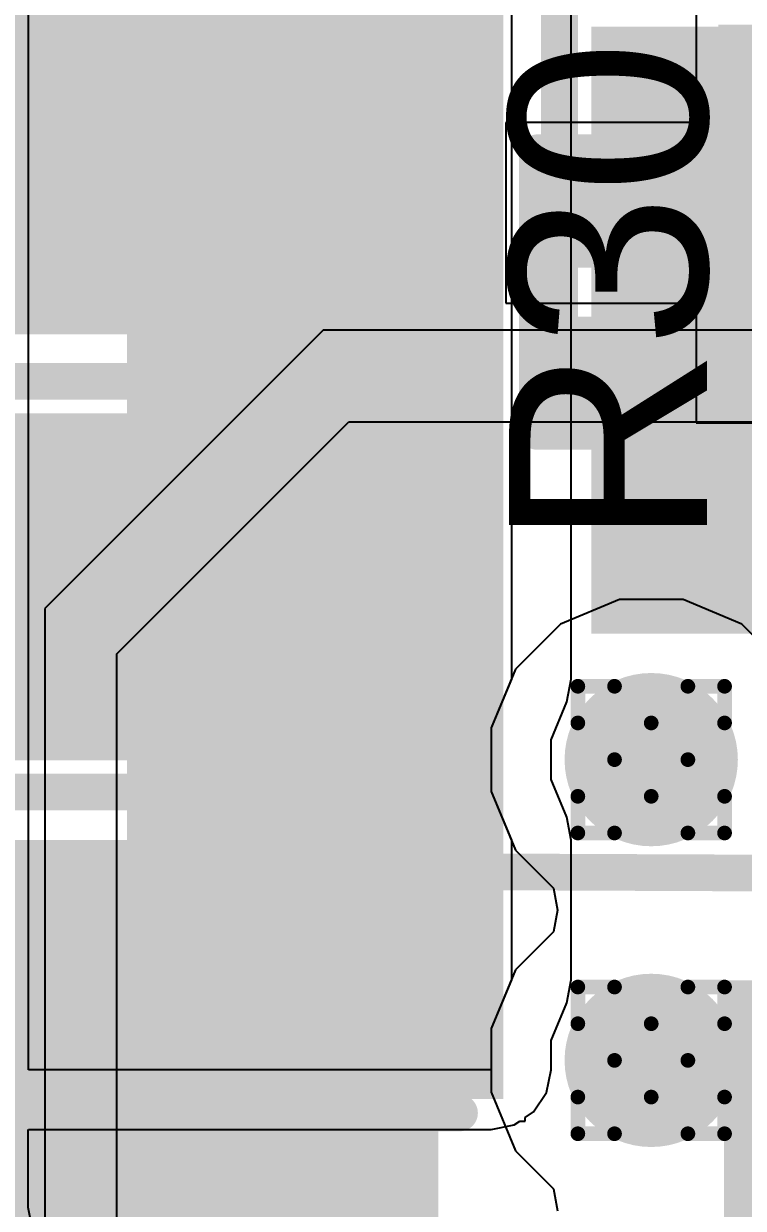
# Model space of a CAD drawing. Header units: inches. Extents: x -6 to 328, y -6 to 90.
# Drawn here: x 4.814 to 7.305, y 25.574 to 29.676 of the extents above; entities that cross this region are included whole.
import ezdxf

# ---------------------------------------------------------------- set-up
doc = ezdxf.new("R2010")
doc.units = ezdxf.units.IN
for name, color, linetype in [('Bottom Layer', 5, 'Continuous'), ('Bottom Overlay', 54, 'Continuous'), ('Bottom Paste', 16, 'Continuous'), ('Bottom Solder', 6, 'Continuous'), ('Designators', 56, 'Continuous'), ('Drill Drawing', 1, 'Continuous'), ('GND', 76, 'Continuous'), ('PWR', 16, 'Continuous'), ('Top Layer', 1, 'Continuous'), ('Top Overlay', 2, 'Continuous'), ('Top Paste', 8, 'Continuous'), ('Top Solder', 216, 'Continuous'), ('Via Holes', 16, 'Continuous')]:
    doc.layers.add(name, color=color, linetype=linetype)
doc.styles.add('Arial', font='', dxfattribs={"height": 0.2})
doc.styles.get('Arial').set_extended_font_data('Arial')

# ---------------------------------------------------------------- blocks, each defined once
blk = doc.blocks.new('TSOT_23_6_B_8')
at = {"layer": 'Bottom Layer'}
for points in [[(-1.7, 1.25), (-0.7, 1.25), (-0.7, 0.65), (-1.7, 0.65)], [(0.7, 1.25), (1.7, 1.25), (1.7, 0.65), (0.7, 0.65)], [(-1.7, 0.3), (-0.7, 0.3), (-0.7, -0.3), (-1.7, -0.3)], [(0.7, 0.3), (1.7, 0.3), (1.7, -0.3), (0.7, -0.3)], [(-1.7, -0.65), (-0.7, -0.65), (-0.7, -1.25), (-1.7, -1.25)], [(0.7, -0.65), (1.7, -0.65), (1.7, -1.25), (0.7, -1.25)]]:
    blk.add_hatch(color=5, dxfattribs=at).paths.add_polyline_path(points)
at = {"layer": 'Bottom Paste'}
for points in [[(-1.7, 1.25), (-0.7, 1.25), (-0.7, 0.65), (-1.7, 0.65)], [(0.7, 1.25), (1.7, 1.25), (1.7, 0.65), (0.7, 0.65)], [(-1.7, 0.3), (-0.7, 0.3), (-0.7, -0.3), (-1.7, -0.3)], [(0.7, 0.3), (1.7, 0.3), (1.7, -0.3), (0.7, -0.3)], [(-1.7, -0.65), (-0.7, -0.65), (-0.7, -1.25), (-1.7, -1.25)], [(0.7, -0.65), (1.7, -0.65), (1.7, -1.25), (0.7, -1.25)]]:
    blk.add_hatch(color=16, dxfattribs=at).paths.add_polyline_path(points)
at = {"layer": 'Bottom Solder'}
for points in [[(-1.8016, 1.3516), (-0.5984, 1.3516), (-0.5984, 0.5484), (-1.8016, 0.5484)], [(0.5984, 1.3516), (1.8016, 1.3516), (1.8016, 0.5484), (0.5984, 0.5484)], [(-1.8016, 0.4016), (-0.5984, 0.4016), (-0.5984, -0.4016), (-1.8016, -0.4016)], [(0.5984, 0.4016), (1.8016, 0.4016), (1.8016, -0.4016), (0.5984, -0.4016)], [(-1.8016, -0.5484), (-0.5984, -0.5484), (-0.5984, -1.3516), (-1.8016, -1.3516)], [(0.5984, -0.5484), (1.8016, -0.5484), (1.8016, -1.3516), (0.5984, -1.3516)]]:
    blk.add_hatch(color=6, dxfattribs=at).paths.add_polyline_path(points)
at = {"layer": 'Bottom Overlay'}
for points in [[(-0.8636, 1.3716, 0.127, 0.127, 0), (-0.8636, 1.4986, 0.127, 0.127, 0)], [(-0.8636, 1.4986, 0.127, 0.127, 0), (0.8636, 1.4986, 0.127, 0.127, 0)], [(0.8636, 1.3716, 0.127, 0.127, 0), (0.8636, 1.4986, 0.127, 0.127, 0)], [(-1.9812, -1.0922, 0.127, 0.127, 0), (-1.9812, -0.8382, 0.127, 0.127, 0)], [(-1.9812, -0.8382, 0.127, 0.127, 0), (-1.8542, -0.9652, 0.127, 0.127, 0)], [(-1.9812, -1.0922, 0.127, 0.127, 0), (-1.8542, -0.9652, 0.127, 0.127, 0)], [(-0.8636, -1.4986, 0.127, 0.127, 0), (-0.8636, -1.3716, 0.127, 0.127, 0)], [(0.8636, -1.4986, 0.127, 0.127, 0), (0.8636, -1.3716, 0.127, 0.127, 0)], [(-0.8636, -1.4986, 0.127, 0.127, 0), (0.8636, -1.4986, 0.127, 0.127, 0)]]:
    blk.add_lwpolyline(points, format="xyseb", dxfattribs=at)
for points in [[(-0.8953, 1.4986, 0.0635, 0.0635, 1), (-0.8318, 1.4986, 0.0635, 0.0635, 1)], [(-0.8953, 1.4986, 0.0635, 0.0635, 1), (-0.8318, 1.4986, 0.0635, 0.0635, 1)], [(0.8318, 1.4986, 0.0635, 0.0635, 1), (0.8953, 1.4986, 0.0635, 0.0635, 1)], [(0.8318, 1.4986, 0.0635, 0.0635, 1), (0.8953, 1.4986, 0.0635, 0.0635, 1)], [(-0.8953, 1.3716, 0.0635, 0.0635, 1), (-0.8318, 1.3716, 0.0635, 0.0635, 1)], [(0.8318, 1.3716, 0.0635, 0.0635, 1), (0.8953, 1.3716, 0.0635, 0.0635, 1)], [(-2.013, -0.8382, 0.0635, 0.0635, 1), (-1.9494, -0.8382, 0.0635, 0.0635, 1)], [(-2.013, -0.8382, 0.0635, 0.0635, 1), (-1.9494, -0.8382, 0.0635, 0.0635, 1)], [(-1.886, -0.9652, 0.0635, 0.0635, 1), (-1.8224, -0.9652, 0.0635, 0.0635, 1)], [(-1.886, -0.9652, 0.0635, 0.0635, 1), (-1.8224, -0.9652, 0.0635, 0.0635, 1)], [(-2.013, -1.0922, 0.0635, 0.0635, 1), (-1.9494, -1.0922, 0.0635, 0.0635, 1)], [(-2.013, -1.0922, 0.0635, 0.0635, 1), (-1.9494, -1.0922, 0.0635, 0.0635, 1)], [(-0.8953, -1.3716, 0.0635, 0.0635, 1), (-0.8318, -1.3716, 0.0635, 0.0635, 1)], [(0.8318, -1.3716, 0.0635, 0.0635, 1), (0.8953, -1.3716, 0.0635, 0.0635, 1)], [(-0.8953, -1.4986, 0.0635, 0.0635, 1), (-0.8318, -1.4986, 0.0635, 0.0635, 1)], [(-0.8953, -1.4986, 0.0635, 0.0635, 1), (-0.8318, -1.4986, 0.0635, 0.0635, 1)], [(0.8318, -1.4986, 0.0635, 0.0635, 1), (0.8953, -1.4986, 0.0635, 0.0635, 1)], [(0.8318, -1.4986, 0.0635, 0.0635, 1), (0.8953, -1.4986, 0.0635, 0.0635, 1)]]:
    blk.add_lwpolyline(points, format="xyseb", close=True, dxfattribs=at)
blk = doc.blocks.new('R___0201_12')
at = {"layer": 'Top Layer'}
for points in [[(-0.41, 0.185), (-0.14, 0.185), (-0.14, -0.185), (-0.41, -0.185)], [(0.14, 0.185), (0.41, 0.185), (0.41, -0.185), (0.14, -0.185)]]:
    blk.add_hatch(color=1, dxfattribs=at).paths.add_polyline_path(points)
at = {"layer": 'Top Paste'}
for points in [[(-0.41, 0.185), (-0.14, 0.185), (-0.14, -0.185), (-0.41, -0.185)], [(0.14, 0.185), (0.41, 0.185), (0.41, -0.185), (0.14, -0.185)]]:
    blk.add_hatch(color=8, dxfattribs=at).paths.add_polyline_path(points)
at = {"layer": 'Top Solder'}
for points in [[(-0.465, 0.24), (-0.085, 0.24), (-0.085, -0.24), (-0.465, -0.24)], [(0.085, 0.24), (0.465, 0.24), (0.465, -0.24), (0.085, -0.24)]]:
    blk.add_hatch(color=216, dxfattribs=at).paths.add_polyline_path(points)
at = {"layer": 'Top Overlay'}
for points in [[(-0.4826, 0.254, 0.127, 0.127, 0), (-0.4826, -0.254, 0.127, 0.127, 0)], [(-0.4826, 0.254, 0.127, 0.127, 0), (0.4826, 0.254, 0.127, 0.127, 0)], [(0.4826, 0.254, 0.127, 0.127, 0), (0.4826, -0.254, 0.127, 0.127, 0)], [(-0.4826, -0.254, 0.127, 0.127, 0), (0.4826, -0.254, 0.127, 0.127, 0)]]:
    blk.add_lwpolyline(points, format="xyseb", dxfattribs=at)
for points in [[(-0.5143, 0.254, 0.0635, 0.0635, 1), (-0.4508, 0.254, 0.0635, 0.0635, 1)], [(-0.5143, 0.254, 0.0635, 0.0635, 1), (-0.4508, 0.254, 0.0635, 0.0635, 1)], [(0.4508, 0.254, 0.0635, 0.0635, 1), (0.5143, 0.254, 0.0635, 0.0635, 1)], [(0.4508, 0.254, 0.0635, 0.0635, 1), (0.5143, 0.254, 0.0635, 0.0635, 1)], [(-0.5143, -0.254, 0.0635, 0.0635, 1), (-0.4508, -0.254, 0.0635, 0.0635, 1)], [(-0.5143, -0.254, 0.0635, 0.0635, 1), (-0.4508, -0.254, 0.0635, 0.0635, 1)], [(0.4508, -0.254, 0.0635, 0.0635, 1), (0.5143, -0.254, 0.0635, 0.0635, 1)], [(0.4508, -0.254, 0.0635, 0.0635, 1), (0.5143, -0.254, 0.0635, 0.0635, 1)]]:
    blk.add_lwpolyline(points, format="xyseb", close=True, dxfattribs=at)
blk = doc.blocks.new('FNR4030S3R9MT_B_47')
at = {"layer": 'Bottom Layer'}
blk.add_hatch(color=5, dxfattribs=at).paths.add_polyline_path([(0.95, 1.85), (2.05, 1.85), (2.05, -1.85), (0.95, -1.85)])
at = {"layer": 'Bottom Paste'}
blk.add_hatch(color=16, dxfattribs=at).paths.add_polyline_path([(0.95, 1.85), (2.05, 1.85), (2.05, -1.85), (0.95, -1.85)])
at = {"layer": 'Bottom Solder'}
blk.add_hatch(color=6, dxfattribs=at).paths.add_polyline_path([(0.8484, 1.9516), (2.1516, 1.9516), (2.1516, -1.9516), (0.8484, -1.9516)])
at = {"layer": 'Bottom Overlay'}
blk.add_lwpolyline([(-2, -2, 0.127, 0.127, 0), (2, -2, 0.127, 0.127, 0)], format="xyseb", dxfattribs=at)
blk.add_lwpolyline([(1.9683, -2, 0.0635, 0.0635, 1), (2.0318, -2, 0.0635, 0.0635, 1)], format="xyseb", close=True, dxfattribs=at)
blk = doc.blocks.new('HR963370A_51')
at = {"layer": 'Top Solder'}
for points in [[(-1.3516, 10.431), (1.3516, 10.431), (1.3516, 7.6278), (-1.3516, 7.6278)], [(4.6616, 6.0484), (3.3584, 6.0484), (3.3584, 10.4516), (4.6616, 10.4516)]]:
    blk.add_hatch(color=216, dxfattribs=at).paths.add_polyline_path(points)
blk = doc.blocks.new('M____SMP_56')
at = {"layer": 'Top Layer'}
for points in [[(-1.95, 0.55), (0.05, 0.55), (0.05, -0.55), (-1.95, -0.55)], [(0.55, 0.4), (1.35, 0.4), (1.35, -0.4), (0.55, -0.4)]]:
    blk.add_hatch(color=1, dxfattribs=at).paths.add_polyline_path(points)
at = {"layer": 'Top Overlay'}
for points in [[(1.1458, 0.4571), (1.4252, 0.4571), (1.4252, 0.7619), (1.1458, 0.7619)], [(1.7554, 0.7619), (1.3998, 0.7619), (1.3998, -0.7621), (1.7554, -0.7621)], [(1.1458, -0.7621), (1.4252, -0.7621), (1.4252, -0.4573), (1.1458, -0.4573)]]:
    blk.add_hatch(color=2, dxfattribs=at).paths.add_polyline_path(points)
at = {"layer": 'Top Paste'}
for points in [[(-1.95, 0.55), (0.05, 0.55), (0.05, -0.55), (-1.95, -0.55)], [(0.55, 0.4), (1.35, 0.4), (1.35, -0.4), (0.55, -0.4)]]:
    blk.add_hatch(color=8, dxfattribs=at).paths.add_polyline_path(points)
at = {"layer": 'Top Solder'}
for points in [[(-2.0008, 0.6008), (0.1008, 0.6008), (0.1008, -0.6008), (-2.0008, -0.6008)], [(0.4992, 0.4508), (1.4008, 0.4508), (1.4008, -0.4508), (0.4992, -0.4508)]]:
    blk.add_hatch(color=216, dxfattribs=at).paths.add_polyline_path(points)
at = {"layer": 'Top Overlay'}
for points in [[(1.143, 0.7112, 0.127, 0.127, 0), (-1.0922, 0.7112, 0.127, 0.127, 0)], [(1.143, -0.7112, 0.127, 0.127, 0), (-1.0922, -0.7112, 0.127, 0.127, 0)]]:
    blk.add_lwpolyline(points, format="xyseb", dxfattribs=at)
for points in [[(-1.124, 0.7112, 0.0635, 0.0635, 1), (-1.0604, 0.7112, 0.0635, 0.0635, 1)], [(1.1113, 0.7112, 0.0635, 0.0635, 1), (1.1747, 0.7112, 0.0635, 0.0635, 1)], [(-1.124, -0.7112, 0.0635, 0.0635, 1), (-1.0604, -0.7112, 0.0635, 0.0635, 1)], [(1.1113, -0.7112, 0.0635, 0.0635, 1), (1.1747, -0.7112, 0.0635, 0.0635, 1)]]:
    blk.add_lwpolyline(points, format="xyseb", close=True, dxfattribs=at)
blk = doc.blocks.new('M____SMP_B_57')
at = {"layer": 'Bottom Layer'}
for points in [[(-1.95, 0.55), (0.05, 0.55), (0.05, -0.55), (-1.95, -0.55)], [(0.55, 0.4), (1.35, 0.4), (1.35, -0.4), (0.55, -0.4)]]:
    blk.add_hatch(color=5, dxfattribs=at).paths.add_polyline_path(points)
at = {"layer": 'Bottom Overlay'}
for points in [[(1.1404, 0.4581), (1.4198, 0.4581), (1.4198, 0.7629), (1.1404, 0.7629)], [(1.75, 0.7629), (1.3944, 0.7629), (1.3944, -0.7611), (1.75, -0.7611)], [(1.1404, -0.7611), (1.4198, -0.7611), (1.4198, -0.4563), (1.1404, -0.4563)]]:
    blk.add_hatch(color=54, dxfattribs=at).paths.add_polyline_path(points)
at = {"layer": 'Bottom Paste'}
for points in [[(-1.95, 0.55), (0.05, 0.55), (0.05, -0.55), (-1.95, -0.55)], [(0.55, 0.4), (1.35, 0.4), (1.35, -0.4), (0.55, -0.4)]]:
    blk.add_hatch(color=16, dxfattribs=at).paths.add_polyline_path(points)
at = {"layer": 'Bottom Solder'}
for points in [[(-2.0008, 0.6008), (0.1008, 0.6008), (0.1008, -0.6008), (-2.0008, -0.6008)], [(0.4992, 0.4508), (1.4008, 0.4508), (1.4008, -0.4508), (0.4992, -0.4508)]]:
    blk.add_hatch(color=6, dxfattribs=at).paths.add_polyline_path(points)
at = {"layer": 'Bottom Overlay'}
for points in [[(-1.0922, 0.7112, 0.127, 0.127, 0), (1.143, 0.7112, 0.127, 0.127, 0)], [(-1.0922, -0.7112, 0.127, 0.127, 0), (1.143, -0.7112, 0.127, 0.127, 0)]]:
    blk.add_lwpolyline(points, format="xyseb", dxfattribs=at)
for points in [[(-1.124, 0.7112, 0.0635, 0.0635, 1), (-1.0604, 0.7112, 0.0635, 0.0635, 1)], [(1.1113, 0.7112, 0.0635, 0.0635, 1), (1.1747, 0.7112, 0.0635, 0.0635, 1)], [(-1.124, -0.7112, 0.0635, 0.0635, 1), (-1.0604, -0.7112, 0.0635, 0.0635, 1)], [(1.1113, -0.7112, 0.0635, 0.0635, 1), (1.1747, -0.7112, 0.0635, 0.0635, 1)]]:
    blk.add_lwpolyline(points, format="xyseb", close=True, dxfattribs=at)
blk = doc.blocks.new('C___1210_89')
at = {"layer": 'Top Layer'}
for points in [[(-2.032, 1.397), (-0.508, 1.397), (-0.508, -1.397), (-2.032, -1.397)], [(0.508, 1.397), (2.032, 1.397), (2.032, -1.397), (0.508, -1.397)]]:
    blk.add_hatch(color=1, dxfattribs=at).paths.add_polyline_path(points)
at = {"layer": 'Top Paste'}
for points in [[(-2.032, 1.397), (-0.508, 1.397), (-0.508, -1.397), (-2.032, -1.397)], [(0.508, 1.397), (2.032, 1.397), (2.032, -1.397), (0.508, -1.397)]]:
    blk.add_hatch(color=8, dxfattribs=at).paths.add_polyline_path(points)
at = {"layer": 'Top Solder'}
for points in [[(-2.1336, 1.4986), (-0.4064, 1.4986), (-0.4064, -1.4986), (-2.1336, -1.4986)], [(0.4064, 1.4986), (2.1336, 1.4986), (2.1336, -1.4986), (0.4064, -1.4986)]]:
    blk.add_hatch(color=216, dxfattribs=at).paths.add_polyline_path(points)
at = {"layer": 'Top Overlay'}
for points in [[(-2.1336, 1.4986, 0.127, 0.127, 0), (-2.1336, -1.4986, 0.127, 0.127, 0)], [(-0.5842, 1.4986, 0.127, 0.127, 0), (-2.1336, 1.4986, 0.127, 0.127, 0)], [(2.1336, 1.4986, 0.127, 0.127, 0), (0.5842, 1.4986, 0.127, 0.127, 0)], [(2.1336, 1.4986, 0.127, 0.127, 0), (2.1336, -1.4986, 0.127, 0.127, 0)], [(-0.5842, -1.4986, 0.127, 0.127, 0), (-2.1336, -1.4986, 0.127, 0.127, 0)], [(2.1336, -1.4986, 0.127, 0.127, 0), (0.5842, -1.4986, 0.127, 0.127, 0)]]:
    blk.add_lwpolyline(points, format="xyseb", dxfattribs=at)
for points in [[(-2.16535, 1.4986, 0.0635, 0.0635, 1), (-2.10185, 1.4986, 0.0635, 0.0635, 1)], [(-2.16535, 1.4986, 0.0635, 0.0635, 1), (-2.10185, 1.4986, 0.0635, 0.0635, 1)], [(-0.61595, 1.4986, 0.0635, 0.0635, 1), (-0.55245, 1.4986, 0.0635, 0.0635, 1)], [(0.55245, 1.4986, 0.0635, 0.0635, 1), (0.61595, 1.4986, 0.0635, 0.0635, 1)], [(2.10185, 1.4986, 0.0635, 0.0635, 1), (2.16535, 1.4986, 0.0635, 0.0635, 1)], [(2.10185, 1.4986, 0.0635, 0.0635, 1), (2.16535, 1.4986, 0.0635, 0.0635, 1)], [(-2.16535, -1.4986, 0.0635, 0.0635, 1), (-2.10185, -1.4986, 0.0635, 0.0635, 1)], [(-2.16535, -1.4986, 0.0635, 0.0635, 1), (-2.10185, -1.4986, 0.0635, 0.0635, 1)], [(-0.61595, -1.4986, 0.0635, 0.0635, 1), (-0.55245, -1.4986, 0.0635, 0.0635, 1)], [(0.55245, -1.4986, 0.0635, 0.0635, 1), (0.61595, -1.4986, 0.0635, 0.0635, 1)], [(2.10185, -1.4986, 0.0635, 0.0635, 1), (2.16535, -1.4986, 0.0635, 0.0635, 1)], [(2.10185, -1.4986, 0.0635, 0.0635, 1), (2.16535, -1.4986, 0.0635, 0.0635, 1)]]:
    blk.add_lwpolyline(points, format="xyseb", close=True, dxfattribs=at)
blk = doc.blocks.new('C___1210_90')
at = {"layer": 'Top Layer'}
for points in [[(-2.032, 1.397), (-0.508, 1.397), (-0.508, -1.397), (-2.032, -1.397)], [(0.508, 1.397), (2.032, 1.397), (2.032, -1.397), (0.508, -1.397)]]:
    blk.add_hatch(color=1, dxfattribs=at).paths.add_polyline_path(points)
at = {"layer": 'Top Paste'}
for points in [[(-2.032, 1.397), (-0.508, 1.397), (-0.508, -1.397), (-2.032, -1.397)], [(0.508, 1.397), (2.032, 1.397), (2.032, -1.397), (0.508, -1.397)]]:
    blk.add_hatch(color=8, dxfattribs=at).paths.add_polyline_path(points)
at = {"layer": 'Top Solder'}
for points in [[(-2.1336, 1.4986), (-0.4064, 1.4986), (-0.4064, -1.4986), (-2.1336, -1.4986)], [(0.4064, 1.4986), (2.1336, 1.4986), (2.1336, -1.4986), (0.4064, -1.4986)]]:
    blk.add_hatch(color=216, dxfattribs=at).paths.add_polyline_path(points)
at = {"layer": 'Top Overlay'}
for points in [[(-0.5842, 1.4986, 0.127, 0.127, 0), (-2.1336, 1.4986, 0.127, 0.127, 0)], [(-2.1336, 1.4986, 0.127, 0.127, 0), (-2.1336, -1.4986, 0.127, 0.127, 0)], [(2.1336, 1.4986, 0.127, 0.127, 0), (0.5842, 1.4986, 0.127, 0.127, 0)], [(2.1336, 1.4986, 0.127, 0.127, 0), (2.1336, -1.4986, 0.127, 0.127, 0)], [(-0.5842, -1.4986, 0.127, 0.127, 0), (-2.1336, -1.4986, 0.127, 0.127, 0)], [(2.1336, -1.4986, 0.127, 0.127, 0), (0.5842, -1.4986, 0.127, 0.127, 0)]]:
    blk.add_lwpolyline(points, format="xyseb", dxfattribs=at)
for points in [[(-2.16535, 1.4986, 0.0635, 0.0635, 1), (-2.10185, 1.4986, 0.0635, 0.0635, 1)], [(-2.16535, 1.4986, 0.0635, 0.0635, 1), (-2.10185, 1.4986, 0.0635, 0.0635, 1)], [(-0.61595, 1.4986, 0.0635, 0.0635, 1), (-0.55245, 1.4986, 0.0635, 0.0635, 1)], [(0.55245, 1.4986, 0.0635, 0.0635, 1), (0.61595, 1.4986, 0.0635, 0.0635, 1)], [(2.10185, 1.4986, 0.0635, 0.0635, 1), (2.16535, 1.4986, 0.0635, 0.0635, 1)], [(2.10185, 1.4986, 0.0635, 0.0635, 1), (2.16535, 1.4986, 0.0635, 0.0635, 1)], [(-2.16535, -1.4986, 0.0635, 0.0635, 1), (-2.10185, -1.4986, 0.0635, 0.0635, 1)], [(-2.16535, -1.4986, 0.0635, 0.0635, 1), (-2.10185, -1.4986, 0.0635, 0.0635, 1)], [(-0.61595, -1.4986, 0.0635, 0.0635, 1), (-0.55245, -1.4986, 0.0635, 0.0635, 1)], [(0.55245, -1.4986, 0.0635, 0.0635, 1), (0.61595, -1.4986, 0.0635, 0.0635, 1)], [(2.10185, -1.4986, 0.0635, 0.0635, 1), (2.16535, -1.4986, 0.0635, 0.0635, 1)], [(2.10185, -1.4986, 0.0635, 0.0635, 1), (2.16535, -1.4986, 0.0635, 0.0635, 1)]]:
    blk.add_lwpolyline(points, format="xyseb", close=True, dxfattribs=at)

msp = doc.modelspace()

# ---------------------------------------------------------------- hatches: boundary and pattern name
at = {"layer": 'Bottom Layer'}
h = msp.add_hatch(color=5, dxfattribs=at)
edge = h.paths.add_edge_path()
edge.add_arc((6.9865, 27.1278), 0.3, 0, 360)
h = msp.add_hatch(color=5, dxfattribs=at)
edge = h.paths.add_edge_path()
edge.add_arc((6.9865, 26.0864), 0.3, 0, 360)
at = {"layer": 'GND'}
h = msp.add_hatch(color=76, dxfattribs=at)
edge = h.paths.add_edge_path()
edge.add_arc((6.9865, 27.1278), 0.3, 0, 360)
h = msp.add_hatch(color=76, dxfattribs=at)
edge = h.paths.add_edge_path()
edge.add_arc((6.9865, 26.0864), 0.3, 0, 360)
at = {"layer": 'PWR'}
h = msp.add_hatch(color=16, dxfattribs=at)
edge = h.paths.add_edge_path()
edge.add_arc((6.9865, 27.1278), 0.3, 0, 360)
h = msp.add_hatch(color=16, dxfattribs=at)
edge = h.paths.add_edge_path()
edge.add_arc((6.9865, 26.0864), 0.3, 0, 360)
at = {"layer": 'Top Layer'}
h = msp.add_hatch(color=1, dxfattribs=at)
edge = h.paths.add_edge_path()
edge.add_arc((6.9865, 27.1278), 0.3, 0, 360)
h = msp.add_hatch(color=1, dxfattribs=at)
edge = h.paths.add_edge_path()
edge.add_arc((6.9865, 26.0864), 0.3, 0, 360)
at = {"layer": 'Via Holes'}
h = msp.add_hatch(color=7, dxfattribs=at)
edge = h.paths.add_edge_path()
edge.add_arc((6.9865, 27.1278), 0.15, 0, 360)
h = msp.add_hatch(color=7, dxfattribs=at)
edge = h.paths.add_edge_path()
edge.add_arc((6.9865, 26.0864), 0.15, 0, 360)

# ---------------------------------------------------------------- linework, layer by layer
at = {"layer": 'Bottom Layer'}
for p, q in [((4.8308, 26.0542), (4.8308, 31.7142)), ((6.5024, 29.7942), (6.5024, 27.4068)), ((6.7096, 27.4068), (6.7096, 29.7084)), ((6.5024, 27.4068), (6.4325, 27.238)), ((6.6938, 27.3275), (6.7096, 27.4068)), ((6.6397, 27.1968), (6.6938, 27.3275)), ((6.4325, 27.238), (6.4325, 27.0176)), ((6.6397, 27.0588), (6.6397, 27.1968)), ((6.6938, 26.9281), (6.6397, 27.0588)), ((6.4325, 27.0176), (6.5024, 26.8488)), ((6.7096, 26.8488), (6.6938, 26.9281)), ((6.5024, 26.8488), (6.5024, 26.3654)), ((6.7096, 26.3654), (6.7096, 26.8488)), ((6.5024, 26.3654), (6.4325, 26.1966)), ((6.6938, 26.2861), (6.7096, 26.3654)), ((6.6397, 26.1554), (6.6938, 26.2861)), ((6.4325, 26.1966), (6.4325, 26.0542)), ((6.6397, 26.0542), (6.6397, 26.1554)), ((6.4325, 26.0542), (4.8308, 26.0542)), ((6.6239, 25.9749), (6.6397, 26.0542)), ((6.579, 25.9077), (6.6239, 25.9749)), ((6.5506, 25.8888), (6.579, 25.9077)), ((6.5506, 25.8764), (6.5506, 25.8888)), ((4.83, 25.8464), (4.8308, 25.8471)), ((4.83, 25.577), (4.83, 25.8464)), ((4.8308, 25.8471), (6.4325, 25.8471)), ((6.4325, 25.8471), (6.5118, 25.8628)), ((6.5118, 25.8628), (6.5321, 25.8764)), ((6.5321, 25.8764), (6.5506, 25.8764)), ((4.8392, 25.5308), (4.83, 25.577))]:
    msp.add_line(p, q, dxfattribs=at)
at = {"layer": 'Bottom Overlay'}
msp.add_lwpolyline([(6.0965, 26.7406, 0.127, 0.127, 0), (7.5326, 26.7344, 0.127, 0.127, 0)], format="xyseb", dxfattribs=at)
msp.add_lwpolyline([(6.0647, 26.7406, 0.0635, 0.0635, 1), (6.1282, 26.7406, 0.0635, 0.0635, 1)], format="xyseb", close=True, dxfattribs=at)
at = {"layer": 'Drill Drawing'}
for points in [[(6.7325, 27.2548, 0.0508, 0.0508, 0), (6.7325, 27.3818, 0.0508, 0.0508, 0)], [(6.7325, 27.3818, 0.0508, 0.0508, 0), (6.8595, 27.3818, 0.0508, 0.0508, 0)], [(6.8595, 27.3818, 0.0508, 0.0508, 0), (6.9865, 27.2548, 0.0508, 0.0508, 0)], [(6.9865, 27.2548, 0.0508, 0.0508, 0), (7.1135, 27.3818, 0.0508, 0.0508, 0)], [(7.1135, 27.3818, 0.0508, 0.0508, 0), (7.2405, 27.3818, 0.0508, 0.0508, 0)], [(7.2405, 27.2548, 0.0508, 0.0508, 0), (7.2405, 27.3818, 0.0508, 0.0508, 0)], [(6.7325, 27.2548, 0.0508, 0.0508, 0), (6.8595, 27.1278, 0.0508, 0.0508, 0)], [(7.1135, 27.1278, 0.0508, 0.0508, 0), (7.2405, 27.2548, 0.0508, 0.0508, 0)], [(6.7325, 27.0008, 0.0508, 0.0508, 0), (6.8595, 27.1278, 0.0508, 0.0508, 0)], [(7.1135, 27.1278, 0.0508, 0.0508, 0), (7.2405, 27.0008, 0.0508, 0.0508, 0)], [(6.7325, 26.8738, 0.0508, 0.0508, 0), (6.7325, 27.0008, 0.0508, 0.0508, 0)], [(6.8595, 26.8738, 0.0508, 0.0508, 0), (6.9865, 27.0008, 0.0508, 0.0508, 0)], [(6.9865, 27.0008, 0.0508, 0.0508, 0), (7.1135, 26.8738, 0.0508, 0.0508, 0)], [(7.2405, 26.8738, 0.0508, 0.0508, 0), (7.2405, 27.0008, 0.0508, 0.0508, 0)], [(6.7325, 26.8738, 0.0508, 0.0508, 0), (6.8595, 26.8738, 0.0508, 0.0508, 0)], [(7.1135, 26.8738, 0.0508, 0.0508, 0), (7.2405, 26.8738, 0.0508, 0.0508, 0)], [(6.7325, 26.2134, 0.0508, 0.0508, 0), (6.7325, 26.3404, 0.0508, 0.0508, 0)], [(6.7325, 26.3404, 0.0508, 0.0508, 0), (6.8595, 26.3404, 0.0508, 0.0508, 0)], [(6.8595, 26.3404, 0.0508, 0.0508, 0), (6.9865, 26.2134, 0.0508, 0.0508, 0)], [(6.9865, 26.2134, 0.0508, 0.0508, 0), (7.1135, 26.3404, 0.0508, 0.0508, 0)], [(7.1135, 26.3404, 0.0508, 0.0508, 0), (7.2405, 26.3404, 0.0508, 0.0508, 0)], [(7.2405, 26.2134, 0.0508, 0.0508, 0), (7.2405, 26.3404, 0.0508, 0.0508, 0)], [(6.7325, 26.2134, 0.0508, 0.0508, 0), (6.8595, 26.0864, 0.0508, 0.0508, 0)], [(7.1135, 26.0864, 0.0508, 0.0508, 0), (7.2405, 26.2134, 0.0508, 0.0508, 0)], [(6.7325, 25.9594, 0.0508, 0.0508, 0), (6.8595, 26.0864, 0.0508, 0.0508, 0)], [(7.1135, 26.0864, 0.0508, 0.0508, 0), (7.2405, 25.9594, 0.0508, 0.0508, 0)], [(6.7325, 25.8324, 0.0508, 0.0508, 0), (6.7325, 25.9594, 0.0508, 0.0508, 0)], [(6.8595, 25.8324, 0.0508, 0.0508, 0), (6.9865, 25.9594, 0.0508, 0.0508, 0)], [(6.9865, 25.9594, 0.0508, 0.0508, 0), (7.1135, 25.8324, 0.0508, 0.0508, 0)], [(7.2405, 25.8324, 0.0508, 0.0508, 0), (7.2405, 25.9594, 0.0508, 0.0508, 0)], [(6.7325, 25.8324, 0.0508, 0.0508, 0), (6.8595, 25.8324, 0.0508, 0.0508, 0)], [(7.1135, 25.8324, 0.0508, 0.0508, 0), (7.2405, 25.8324, 0.0508, 0.0508, 0)]]:
    msp.add_lwpolyline(points, format="xyseb", dxfattribs=at)
for points in [[(6.7198, 27.3818, 0.0254, 0.0254, 1), (6.7452, 27.3818, 0.0254, 0.0254, 1)], [(6.7198, 27.3818, 0.0254, 0.0254, 1), (6.7452, 27.3818, 0.0254, 0.0254, 1)], [(6.8468, 27.3818, 0.0254, 0.0254, 1), (6.8722, 27.3818, 0.0254, 0.0254, 1)], [(6.8468, 27.3818, 0.0254, 0.0254, 1), (6.8722, 27.3818, 0.0254, 0.0254, 1)], [(7.1008, 27.3818, 0.0254, 0.0254, 1), (7.1262, 27.3818, 0.0254, 0.0254, 1)], [(7.1008, 27.3818, 0.0254, 0.0254, 1), (7.1262, 27.3818, 0.0254, 0.0254, 1)], [(7.2278, 27.3818, 0.0254, 0.0254, 1), (7.2532, 27.3818, 0.0254, 0.0254, 1)], [(7.2278, 27.3818, 0.0254, 0.0254, 1), (7.2532, 27.3818, 0.0254, 0.0254, 1)], [(6.7198, 27.2548, 0.0254, 0.0254, 1), (6.7452, 27.2548, 0.0254, 0.0254, 1)], [(6.7198, 27.2548, 0.0254, 0.0254, 1), (6.7452, 27.2548, 0.0254, 0.0254, 1)], [(6.9738, 27.2548, 0.0254, 0.0254, 1), (6.9992, 27.2548, 0.0254, 0.0254, 1)], [(6.9738, 27.2548, 0.0254, 0.0254, 1), (6.9992, 27.2548, 0.0254, 0.0254, 1)], [(7.2278, 27.2548, 0.0254, 0.0254, 1), (7.2532, 27.2548, 0.0254, 0.0254, 1)], [(7.2278, 27.2548, 0.0254, 0.0254, 1), (7.2532, 27.2548, 0.0254, 0.0254, 1)], [(6.8468, 27.1278, 0.0254, 0.0254, 1), (6.8722, 27.1278, 0.0254, 0.0254, 1)], [(6.8468, 27.1278, 0.0254, 0.0254, 1), (6.8722, 27.1278, 0.0254, 0.0254, 1)], [(7.1008, 27.1278, 0.0254, 0.0254, 1), (7.1262, 27.1278, 0.0254, 0.0254, 1)], [(7.1008, 27.1278, 0.0254, 0.0254, 1), (7.1262, 27.1278, 0.0254, 0.0254, 1)], [(6.7198, 27.0008, 0.0254, 0.0254, 1), (6.7452, 27.0008, 0.0254, 0.0254, 1)], [(6.7198, 27.0008, 0.0254, 0.0254, 1), (6.7452, 27.0008, 0.0254, 0.0254, 1)], [(6.9738, 27.0008, 0.0254, 0.0254, 1), (6.9992, 27.0008, 0.0254, 0.0254, 1)], [(6.9738, 27.0008, 0.0254, 0.0254, 1), (6.9992, 27.0008, 0.0254, 0.0254, 1)], [(7.2278, 27.0008, 0.0254, 0.0254, 1), (7.2532, 27.0008, 0.0254, 0.0254, 1)], [(7.2278, 27.0008, 0.0254, 0.0254, 1), (7.2532, 27.0008, 0.0254, 0.0254, 1)], [(6.7198, 26.8738, 0.0254, 0.0254, 1), (6.7452, 26.8738, 0.0254, 0.0254, 1)], [(6.7198, 26.8738, 0.0254, 0.0254, 1), (6.7452, 26.8738, 0.0254, 0.0254, 1)], [(6.8468, 26.8738, 0.0254, 0.0254, 1), (6.8722, 26.8738, 0.0254, 0.0254, 1)], [(6.8468, 26.8738, 0.0254, 0.0254, 1), (6.8722, 26.8738, 0.0254, 0.0254, 1)], [(7.1008, 26.8738, 0.0254, 0.0254, 1), (7.1262, 26.8738, 0.0254, 0.0254, 1)], [(7.1008, 26.8738, 0.0254, 0.0254, 1), (7.1262, 26.8738, 0.0254, 0.0254, 1)], [(7.2278, 26.8738, 0.0254, 0.0254, 1), (7.2532, 26.8738, 0.0254, 0.0254, 1)], [(7.2278, 26.8738, 0.0254, 0.0254, 1), (7.2532, 26.8738, 0.0254, 0.0254, 1)], [(6.7198, 26.3404, 0.0254, 0.0254, 1), (6.7452, 26.3404, 0.0254, 0.0254, 1)], [(6.7198, 26.3404, 0.0254, 0.0254, 1), (6.7452, 26.3404, 0.0254, 0.0254, 1)], [(6.8468, 26.3404, 0.0254, 0.0254, 1), (6.8722, 26.3404, 0.0254, 0.0254, 1)], [(6.8468, 26.3404, 0.0254, 0.0254, 1), (6.8722, 26.3404, 0.0254, 0.0254, 1)], [(7.1008, 26.3404, 0.0254, 0.0254, 1), (7.1262, 26.3404, 0.0254, 0.0254, 1)], [(7.1008, 26.3404, 0.0254, 0.0254, 1), (7.1262, 26.3404, 0.0254, 0.0254, 1)], [(7.2278, 26.3404, 0.0254, 0.0254, 1), (7.2532, 26.3404, 0.0254, 0.0254, 1)], [(7.2278, 26.3404, 0.0254, 0.0254, 1), (7.2532, 26.3404, 0.0254, 0.0254, 1)], [(6.7198, 26.2134, 0.0254, 0.0254, 1), (6.7452, 26.2134, 0.0254, 0.0254, 1)], [(6.7198, 26.2134, 0.0254, 0.0254, 1), (6.7452, 26.2134, 0.0254, 0.0254, 1)], [(6.9738, 26.2134, 0.0254, 0.0254, 1), (6.9992, 26.2134, 0.0254, 0.0254, 1)], [(6.9738, 26.2134, 0.0254, 0.0254, 1), (6.9992, 26.2134, 0.0254, 0.0254, 1)], [(7.2278, 26.2134, 0.0254, 0.0254, 1), (7.2532, 26.2134, 0.0254, 0.0254, 1)], [(7.2278, 26.2134, 0.0254, 0.0254, 1), (7.2532, 26.2134, 0.0254, 0.0254, 1)], [(6.8468, 26.0864, 0.0254, 0.0254, 1), (6.8722, 26.0864, 0.0254, 0.0254, 1)], [(6.8468, 26.0864, 0.0254, 0.0254, 1), (6.8722, 26.0864, 0.0254, 0.0254, 1)], [(7.1008, 26.0864, 0.0254, 0.0254, 1), (7.1262, 26.0864, 0.0254, 0.0254, 1)], [(7.1008, 26.0864, 0.0254, 0.0254, 1), (7.1262, 26.0864, 0.0254, 0.0254, 1)], [(6.7198, 25.9594, 0.0254, 0.0254, 1), (6.7452, 25.9594, 0.0254, 0.0254, 1)], [(6.7198, 25.9594, 0.0254, 0.0254, 1), (6.7452, 25.9594, 0.0254, 0.0254, 1)], [(6.9738, 25.9594, 0.0254, 0.0254, 1), (6.9992, 25.9594, 0.0254, 0.0254, 1)], [(6.9738, 25.9594, 0.0254, 0.0254, 1), (6.9992, 25.9594, 0.0254, 0.0254, 1)], [(7.2278, 25.9594, 0.0254, 0.0254, 1), (7.2532, 25.9594, 0.0254, 0.0254, 1)], [(7.2278, 25.9594, 0.0254, 0.0254, 1), (7.2532, 25.9594, 0.0254, 0.0254, 1)], [(6.7198, 25.8324, 0.0254, 0.0254, 1), (6.7452, 25.8324, 0.0254, 0.0254, 1)], [(6.7198, 25.8324, 0.0254, 0.0254, 1), (6.7452, 25.8324, 0.0254, 0.0254, 1)], [(6.8468, 25.8324, 0.0254, 0.0254, 1), (6.8722, 25.8324, 0.0254, 0.0254, 1)], [(6.8468, 25.8324, 0.0254, 0.0254, 1), (6.8722, 25.8324, 0.0254, 0.0254, 1)], [(7.1008, 25.8324, 0.0254, 0.0254, 1), (7.1262, 25.8324, 0.0254, 0.0254, 1)], [(7.1008, 25.8324, 0.0254, 0.0254, 1), (7.1262, 25.8324, 0.0254, 0.0254, 1)], [(7.2278, 25.8324, 0.0254, 0.0254, 1), (7.2532, 25.8324, 0.0254, 0.0254, 1)], [(7.2278, 25.8324, 0.0254, 0.0254, 1), (7.2532, 25.8324, 0.0254, 0.0254, 1)]]:
    msp.add_lwpolyline(points, format="xyseb", close=True, dxfattribs=at)
at = {"layer": 'PWR'}
for p, q in [((5.8506, 28.6154), (4.8867, 27.6515)), ((12.3142, 28.6154), (5.8506, 28.6154)), ((5.1364, 27.4944), (5.9399, 28.2979)), ((5.9399, 28.2979), (9.8477, 28.2979)), ((4.8867, 27.6515), (4.8867, 22.7183)), ((6.8763, 27.6818), (6.6727, 27.5975)), ((7.0967, 27.6818), (6.8763, 27.6818)), ((7.3003, 27.5975), (7.0967, 27.6818)), ((6.6727, 27.5975), (6.5168, 27.4416)), ((7.3861, 27.5117), (7.3003, 27.5975)), ((5.1364, 22.6378), (5.1364, 27.4944)), ((6.5168, 27.4416), (6.4325, 27.238)), ((6.4325, 27.238), (6.4325, 27.0176)), ((6.4325, 27.0176), (6.5168, 26.814)), ((6.5168, 26.814), (6.6477, 26.6832)), ((6.6477, 26.6832), (6.6626, 26.6071)), ((6.6626, 26.6071), (6.6477, 26.5311)), ((6.6477, 26.5311), (6.5168, 26.4002)), ((6.5168, 26.4002), (6.4325, 26.1966)), ((6.4325, 26.1966), (6.4325, 25.9762)), ((6.4325, 25.9762), (6.5168, 25.7726)), ((6.5168, 25.7726), (6.6477, 25.6418)), ((6.6477, 25.6418), (6.6626, 25.5657))]:
    msp.add_line(p, q, dxfattribs=at)
at = {"layer": 'Top Layer'}
for p, q in [((7.1422, 29.7496), (7.1422, 29.3346)), ((7.1422, 29.3346), (6.4836, 29.3346)), ((6.4836, 29.3346), (6.4836, 28.709)), ((6.4836, 28.709), (7.1422, 28.709)), ((7.1422, 28.709), (7.1422, 28.294)), ((7.1422, 28.294), (9.8438, 28.294))]:
    msp.add_line(p, q, dxfattribs=at)
msp.add_lwpolyline([(6.8464, 29.0218, 0.254, 0.254, 0), (9.42, 29.0218, 0.254, 0.254, 0)], format="xyseb", dxfattribs=at)
msp.add_lwpolyline([(6.7829, 29.0218, 0.127, 0.127, 1), (6.9099, 29.0218, 0.127, 0.127, 1)], format="xyseb", close=True, dxfattribs=at)

# ---------------------------------------------------------------- block references
for name, p, rotation in [('HR963370A_51', (17.67, 25.0118), 90), ('C___1210_89', (4.0528, 30.1624), 180), ('M____SMP_B_57', (7.3802, 29.5654), 90), ('R___0201_12', (6.8464, 28.7468), 90), ('M____SMP_56', (4.1138, 27.7264), 180), ('C___1210_90', (4.0528, 25.288), 180)]:
    msp.add_blockref(name, p, dxfattribs=dict(rotation=rotation))
for name, p in [('FNR4030S3R9MT_B_47', (4.3228, 27.9042)), ('TSOT_23_6_B_8', (4.1098, 24.2498))]:
    msp.add_blockref(name, p)

# ---------------------------------------------------------------- texts
at = {"layer": 'Designators', "style": 'Arial'}
msp.add_text('R30', height=0.6858, rotation=90, dxfattribs=at).set_placement((7.1799, 27.8621))

doc.saveas('drawing.dxf')
